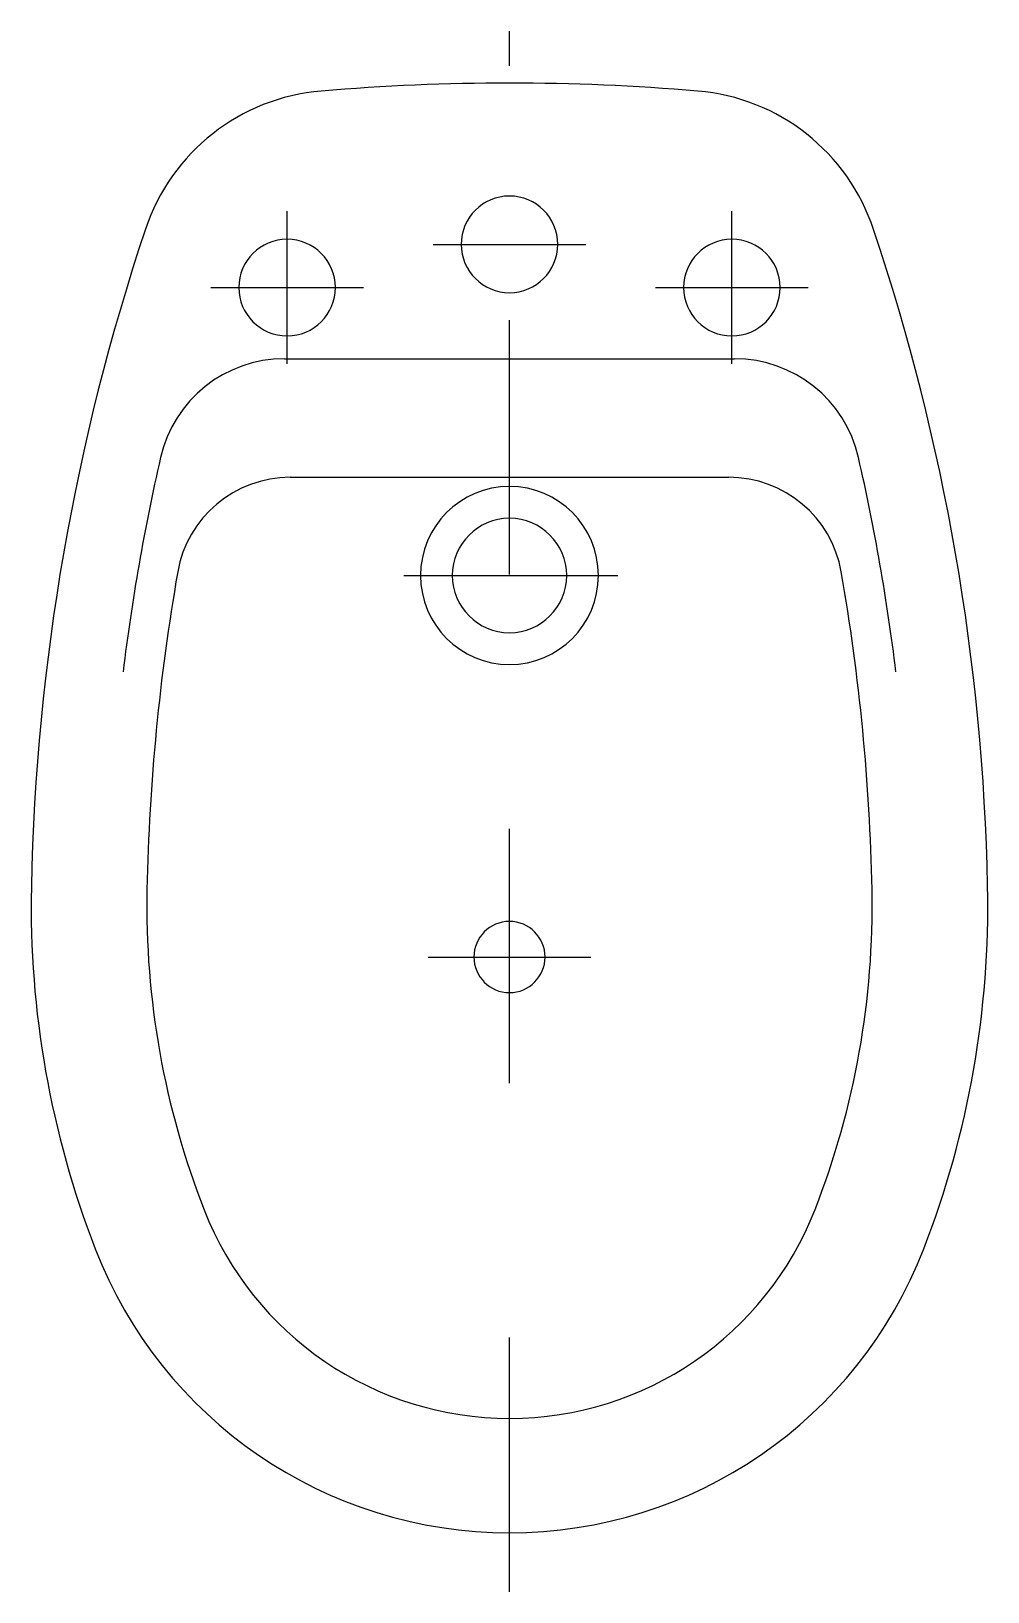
# Model space of a CAD drawing. Extents: x -954.737 to -954.361, y 924.977 to 925.59.
import ezdxf

# ---------------------------------------------------------------- set-up
doc = ezdxf.new("R2010")
doc.units = 0
doc.header["$LTSCALE"] = 0.2
doc.header["$MEASUREMENT"] = 0
doc.linetypes.add('AXES', pattern=[0.54, 0.3, -0.08, 0.08, -0.08])
doc.linetypes.add('CONTINU', pattern=[0])
doc.layers.get('0').update_dxf_attribs({"linetype": 'CONTINUOUS'})
doc.layers.add('DECA_EIXOS', color=5, linetype='AXES')

msp = doc.modelspace()

# ---------------------------------------------------------------- linework, layer by layer
at = {"linetype": 'CONTINU'}
for points in [[(-954.62293, 925.56663, 0.300228), (-954.69204, 925.51237)], [(-954.47476, 925.56663, 0.042169), (-954.62293, 925.56663)], [(-954.40558, 925.51215, 0.300545), (-954.47476, 925.56663)], [(-954.54885, 925.52536, 1), (-954.54885, 925.48736)], [(-954.54885, 925.48736, 1), (-954.54885, 925.52536)], [(-954.69204, 925.51237, 0.076071), (-954.73697, 925.25365)], [(-954.36073, 925.25411, 0.076071), (-954.40558, 925.51215)], [(-954.63635, 925.50836, 1), (-954.63635, 925.47036)], [(-954.63635, 925.47036, 1), (-954.63635, 925.50836)], [(-954.46135, 925.50836, 1), (-954.46135, 925.47036)], [(-954.46135, 925.47036, 1), (-954.46135, 925.50836)], [(-954.63743, 925.46136, 0.349984), (-954.68616, 925.42255)], [(-954.41154, 925.42259, 0.349985), (-954.46026, 925.46136)], [(-954.68616, 925.42255, 0.025537), (-954.7009, 925.33829)], [(-954.39679, 925.33829, 0.025547), (-954.41154, 925.42259)], [(-954.63509, 925.41476, 0.364507), (-954.67941, 925.37754)], [(-954.4183, 925.37763, 0.364506), (-954.4626, 925.41476)], [(-954.54885, 925.41116, 1), (-954.54885, 925.34116)], [(-954.54885, 925.34116, 1), (-954.54885, 925.41116)], [(-954.54885, 925.39866, 1), (-954.54885, 925.35366)], [(-954.54885, 925.35366, 1), (-954.54885, 925.39866)], [(-954.67941, 925.37754, 0.038235), (-954.69148, 925.25274)], [(-954.40621, 925.25274, 0.03822), (-954.4183, 925.37763)], [(-954.73697, 925.25365, 0.097719), (-954.71187, 925.11144)], [(-954.69148, 925.25274, 0.09865), (-954.669, 925.12675)], [(-954.42862, 925.12693, 0.098649), (-954.40621, 925.25274)], [(-954.38583, 925.11144, 0.098027), (-954.36073, 925.25411)], [(-954.54885, 925.24016, 1), (-954.54885, 925.21216)], [(-954.54885, 925.21216, 1), (-954.54885, 925.24016)], [(-954.669, 925.12675, 0.682936), (-954.42862, 925.12693)], [(-954.71187, 925.11144, 0.685065), (-954.38583, 925.11144)]]:
    msp.add_lwpolyline(points, format="xyb", dxfattribs=at)
for points in [[(-954.63743, 925.46136), (-954.46026, 925.46136)], [(-954.63509, 925.41476), (-954.4626, 925.41476)]]:
    msp.add_lwpolyline(points, dxfattribs=at)
at = {"layer": 'DECA_EIXOS'}
for points in [[(-954.54885, 924.97659), (-954.54885, 925.59016)], [(-954.63635, 925.45936), (-954.63635, 925.51936)], [(-954.46135, 925.45936), (-954.46135, 925.51936)], [(-954.57885, 925.50636), (-954.51885, 925.50636)], [(-954.66635, 925.48936), (-954.60635, 925.48936)], [(-954.49135, 925.48936), (-954.43135, 925.48936)], [(-954.59047, 925.37616), (-954.50628, 925.37616)], [(-954.58085, 925.22616), (-954.51685, 925.22616)]]:
    msp.add_lwpolyline(points, dxfattribs=at)

doc.saveas('drawing.dxf')
